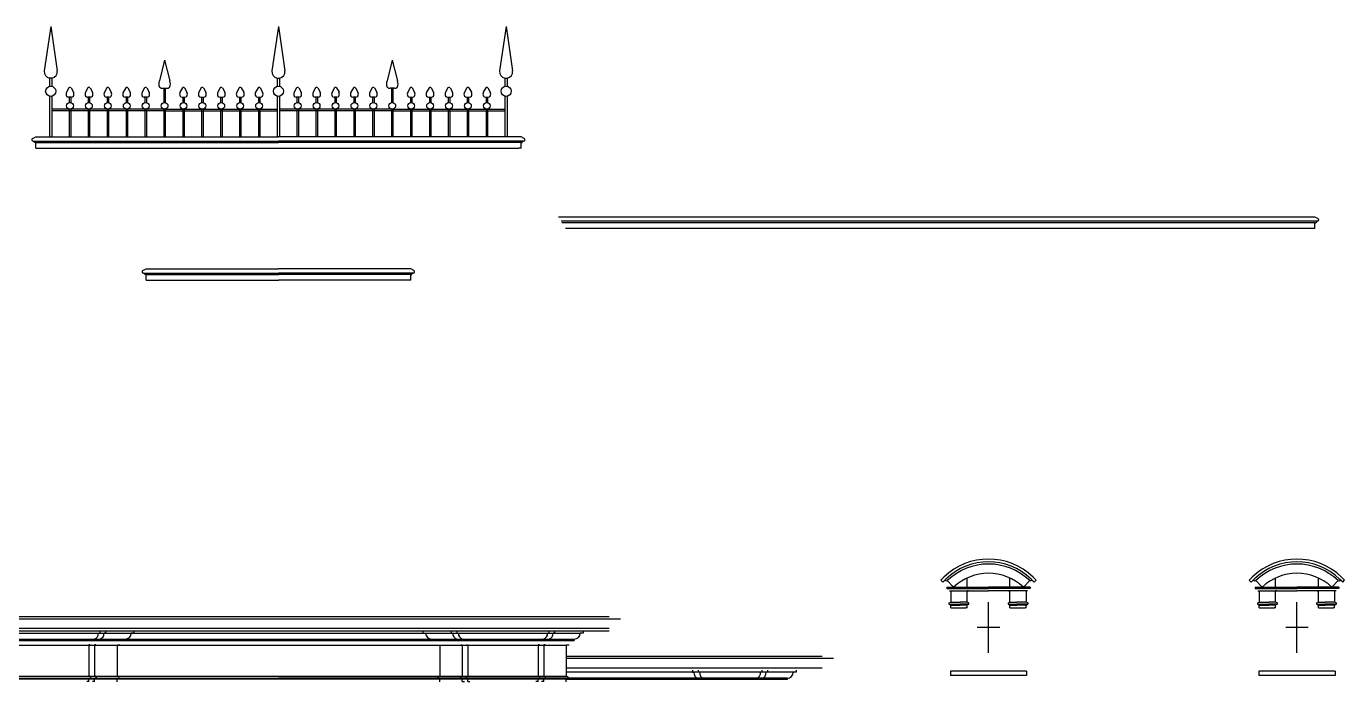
# Model space of a CAD drawing. Header units: metres. Extents: x 10516 to 12055, y -106 to 577.
# Drawn here: x 11196.3 to 11664.2, y 343.9 to 576.5 of the extents above; entities that cross this region are included whole.
import ezdxf

# ---------------------------------------------------------------- set-up
doc = ezdxf.new("R2010")
doc.units = ezdxf.units.M

msp = doc.modelspace()

# ---------------------------------------------------------------- linework, layer by layer
for p, q in [((11204.96, 576.53), (11202.65, 560.75)), ((11204.96, 576.53), (11207.26, 560.75)), ((11285.77, 576.53), (11283.46, 560.75)), ((11285.77, 576.53), (11288.07, 560.75)), ((11366.58, 576.53), (11364.28, 560.75)), ((11366.58, 576.53), (11368.89, 560.75)), ((11245.36, 564.57), (11243.51, 557.14)), ((11245.36, 564.57), (11247.22, 557.14)), ((11326.17, 564.57), (11324.32, 557.14)), ((11326.17, 564.57), (11328.03, 557.14)), ((11204.57, 558.14), (11204.57, 555.23)), ((11205.35, 558.14), (11204.57, 558.14)), ((11205.35, 558.14), (11205.35, 555.23)), ((11285.37, 558.14), (11285.37, 555.23)), ((11285.37, 558.14), (11286.15, 558.14)), ((11286.15, 558.14), (11286.15, 555.23)), ((11366.18, 558.14), (11366.18, 555.23)), ((11366.18, 558.14), (11366.97, 558.14)), ((11366.97, 558.14), (11366.97, 555.23)), ((11211.43, 554.66), (11210.57, 553.17)), ((11212.18, 554.66), (11213.04, 553.17)), ((11218.14, 554.66), (11217.28, 553.17)), ((11218.9, 554.66), (11219.76, 553.17)), ((11224.85, 554.66), (11223.99, 553.17)), ((11225.61, 554.66), (11226.47, 553.17)), ((11231.56, 554.66), (11230.7, 553.17)), ((11232.32, 554.66), (11233.18, 553.17)), ((11238.28, 554.66), (11237.42, 553.17)), ((11239.03, 554.66), (11239.89, 553.17)), ((11244.62, 554.53), (11246.12, 554.53)), ((11245.11, 554.53), (11245.11, 549.49)), ((11245.63, 554.53), (11245.63, 549.49)), ((11251.7, 554.66), (11250.84, 553.17)), ((11252.45, 554.66), (11253.31, 553.17)), ((11258.41, 554.66), (11257.55, 553.17)), ((11259.16, 554.66), (11260.02, 553.17)), ((11265.12, 554.66), (11264.26, 553.17)), ((11265.87, 554.66), (11266.73, 553.17)), ((11271.83, 554.66), (11270.97, 553.17)), ((11272.58, 554.66), (11273.44, 553.17)), ((11278.54, 554.66), (11277.68, 553.17)), ((11279.29, 554.66), (11280.15, 553.17)), ((11292.24, 554.66), (11291.38, 553.17)), ((11293, 554.66), (11293.86, 553.17)), ((11298.96, 554.66), (11298.09, 553.17)), ((11299.71, 554.66), (11300.57, 553.17)), ((11305.67, 554.66), (11304.81, 553.17)), ((11306.42, 554.66), (11307.28, 553.17)), ((11312.38, 554.66), (11311.52, 553.17)), ((11313.13, 554.66), (11313.99, 553.17)), ((11319.09, 554.66), (11318.23, 553.17)), ((11319.84, 554.66), (11320.7, 553.17)), ((11326.92, 554.53), (11325.42, 554.53)), ((11325.91, 554.53), (11325.91, 549.49)), ((11326.43, 554.53), (11326.43, 549.49)), ((11332.51, 554.66), (11331.65, 553.17)), ((11333.26, 554.66), (11334.12, 553.17)), ((11339.22, 554.66), (11338.36, 553.17)), ((11339.97, 554.66), (11340.83, 553.17)), ((11345.93, 554.66), (11345.07, 553.17)), ((11346.68, 554.66), (11347.54, 553.17)), ((11352.64, 554.66), (11351.78, 553.17)), ((11353.39, 554.66), (11354.25, 553.17)), ((11359.35, 554.66), (11358.49, 553.17)), ((11360.1, 554.66), (11360.96, 553.17)), ((11204.57, 551.66), (11204.57, 537.29)), ((11205.35, 551.66), (11205.35, 537.29)), ((11212.3, 551.43), (11211.3, 551.43)), ((11211.54, 551.43), (11211.54, 549.49)), ((11212.07, 551.43), (11212.07, 549.49)), ((11219.02, 551.43), (11218.01, 551.43)), ((11218.25, 551.43), (11218.25, 549.49)), ((11218.78, 551.43), (11218.78, 549.49)), ((11225.73, 551.43), (11224.72, 551.43)), ((11224.96, 551.43), (11224.96, 549.49)), ((11225.49, 551.43), (11225.49, 549.49)), ((11232.44, 551.43), (11231.44, 551.43)), ((11231.68, 551.43), (11231.68, 549.49)), ((11232.2, 551.43), (11232.2, 549.49)), ((11239.15, 551.43), (11238.15, 551.43)), ((11238.39, 551.43), (11238.39, 549.49)), ((11238.91, 551.43), (11238.91, 549.49)), ((11251.58, 551.43), (11252.58, 551.43)), ((11251.82, 551.43), (11251.82, 549.49)), ((11252.34, 551.43), (11252.34, 549.49)), ((11258.29, 551.43), (11259.29, 551.43)), ((11258.53, 551.43), (11258.53, 549.49)), ((11259.05, 551.43), (11259.05, 549.49)), ((11265, 551.43), (11266, 551.43)), ((11265.24, 551.43), (11265.24, 549.49)), ((11265.76, 551.43), (11265.76, 549.49)), ((11271.71, 551.43), (11272.71, 551.43)), ((11271.95, 551.43), (11271.95, 549.49)), ((11272.47, 551.43), (11272.47, 549.49)), ((11278.42, 551.43), (11279.42, 551.43)), ((11278.66, 551.43), (11278.66, 549.49)), ((11279.18, 551.43), (11279.18, 549.49)), ((11285.37, 551.66), (11285.37, 537.29)), ((11286.15, 551.66), (11286.15, 537.29)), ((11293.12, 551.43), (11292.12, 551.43)), ((11292.36, 551.43), (11292.36, 549.49)), ((11292.88, 551.43), (11292.88, 549.49)), ((11299.83, 551.43), (11298.83, 551.43)), ((11299.07, 551.43), (11299.07, 549.49)), ((11299.59, 551.43), (11299.59, 549.49)), ((11306.54, 551.43), (11305.54, 551.43)), ((11305.78, 551.43), (11305.78, 549.49)), ((11306.3, 551.43), (11306.3, 549.49)), ((11313.25, 551.43), (11312.25, 551.43)), ((11312.49, 551.43), (11312.49, 549.49)), ((11313.01, 551.43), (11313.01, 549.49)), ((11319.96, 551.43), (11318.96, 551.43)), ((11319.2, 551.43), (11319.2, 549.49)), ((11319.72, 551.43), (11319.72, 549.49)), ((11332.39, 551.43), (11333.39, 551.43)), ((11332.63, 551.43), (11332.63, 549.49)), ((11333.15, 551.43), (11333.15, 549.49)), ((11339.1, 551.43), (11340.1, 551.43)), ((11339.34, 551.43), (11339.34, 549.49)), ((11339.86, 551.43), (11339.86, 549.49)), ((11345.81, 551.43), (11346.81, 551.43)), ((11346.05, 551.43), (11346.05, 549.49)), ((11346.57, 551.43), (11346.57, 549.49)), ((11352.52, 551.43), (11353.52, 551.43)), ((11352.76, 551.43), (11352.76, 549.49)), ((11353.28, 551.43), (11353.28, 549.49)), ((11359.23, 551.43), (11360.23, 551.43)), ((11359.47, 551.43), (11359.47, 549.49)), ((11359.99, 551.43), (11359.99, 549.49)), ((11366.18, 551.66), (11366.18, 537.29)), ((11366.97, 551.66), (11366.97, 537.29)), ((11245.35, 547.11), (11205.35, 547.11)), ((11225.83, 547.11), (11205.35, 547.11)), ((11245.11, 546.59), (11205.35, 546.59)), ((11211.54, 547.11), (11211.54, 537.29)), ((11212.07, 547.11), (11212.07, 537.29)), ((11218.25, 547.11), (11218.25, 537.29)), ((11218.78, 547.11), (11218.78, 537.29)), ((11224.96, 547.11), (11224.96, 537.29)), ((11225.49, 547.11), (11225.49, 537.29)), ((11231.68, 547.11), (11231.68, 537.29)), ((11232.2, 547.11), (11232.2, 537.29)), ((11238.39, 547.11), (11238.39, 537.29)), ((11238.91, 547.11), (11238.91, 537.29)), ((11245.11, 547.11), (11245.11, 537.29)), ((11245.38, 547.11), (11285.38, 547.11)), ((11245.63, 547.11), (11245.63, 537.29)), ((11245.63, 546.59), (11285.38, 546.59)), ((11251.82, 547.11), (11251.82, 537.29)), ((11252.34, 547.11), (11252.34, 537.29)), ((11258.53, 547.11), (11258.53, 537.29)), ((11259.05, 547.11), (11259.05, 537.29)), ((11265.24, 547.11), (11265.24, 537.29)), ((11265.76, 547.11), (11265.76, 537.29)), ((11271.95, 547.11), (11271.95, 537.29)), ((11272.47, 547.11), (11272.47, 537.29)), ((11278.66, 547.11), (11278.66, 537.29)), ((11279.18, 547.11), (11279.18, 537.29)), ((11326.16, 547.11), (11286.15, 547.11)), ((11325.91, 546.59), (11286.15, 546.59)), ((11292.36, 547.11), (11292.36, 537.29)), ((11292.88, 547.11), (11292.88, 537.29)), ((11299.07, 547.11), (11299.07, 537.29)), ((11299.59, 547.11), (11299.59, 537.29)), ((11305.78, 547.11), (11305.78, 537.29)), ((11306.3, 547.11), (11306.3, 537.29)), ((11312.49, 547.11), (11312.49, 537.29)), ((11313.01, 547.11), (11313.01, 537.29)), ((11319.2, 547.11), (11319.2, 537.29)), ((11319.72, 547.11), (11319.72, 537.29)), ((11325.91, 547.11), (11325.91, 537.29)), ((11326.19, 547.11), (11366.18, 547.11)), ((11326.43, 547.11), (11326.43, 537.29)), ((11326.43, 546.59), (11366.18, 546.59)), ((11332.63, 547.11), (11332.63, 537.29)), ((11333.15, 547.11), (11333.15, 537.29)), ((11339.34, 547.11), (11339.34, 537.29)), ((11339.86, 547.11), (11339.86, 537.29)), ((11345.71, 547.11), (11366.18, 547.11)), ((11346.05, 547.11), (11346.05, 537.29)), ((11346.57, 547.11), (11346.57, 537.29)), ((11352.76, 547.11), (11352.76, 537.29)), ((11353.28, 547.11), (11353.28, 537.29)), ((11359.47, 547.11), (11359.47, 537.29)), ((11359.99, 547.11), (11359.99, 537.29)), ((11198.54, 536.74), (11199.64, 537.29)), ((11198.76, 535.79), (11285.77, 535.79)), ((11199.64, 535.29), (11199.26, 535.29)), ((11199.64, 537.29), (11285.77, 537.29)), ((11199.64, 533.29), (11199.64, 535.29)), ((11199.64, 535.29), (11285.77, 535.29)), ((11371.9, 537.29), (11285.77, 537.29)), ((11372.78, 535.79), (11285.77, 535.79)), ((11371.9, 535.29), (11285.77, 535.29)), ((11373, 536.74), (11371.9, 537.29)), ((11371.9, 535.29), (11372.28, 535.29)), ((11371.9, 533.29), (11371.9, 535.29)), ((11199.64, 533.29), (11200.39, 533.29)), ((11200.39, 533.29), (11371.15, 533.29)), ((11371.9, 533.29), (11371.15, 533.29)), ((11653.65, 508.81), (11385.22, 508.81)), ((11654.52, 507.31), (11386.12, 507.31)), ((11653.65, 506.81), (11386.42, 506.81)), ((11654.74, 508.26), (11653.65, 508.81)), ((11653.65, 506.81), (11654.02, 506.81)), ((11653.65, 504.81), (11653.65, 506.81)), ((11652.9, 504.81), (11387.62, 504.81)), ((11653.65, 504.81), (11652.9, 504.81)), ((11237.68, 489.89), (11238.78, 490.44)), ((11237.9, 488.94), (11285.77, 488.94)), ((11238.78, 488.44), (11238.4, 488.44)), ((11238.78, 490.44), (11285.77, 490.44)), ((11238.78, 486.44), (11238.78, 488.44)), ((11238.78, 488.44), (11285.77, 488.44)), ((11332.76, 490.44), (11285.77, 490.44)), ((11333.64, 488.94), (11285.77, 488.94)), ((11332.76, 488.44), (11285.77, 488.44)), ((11333.85, 489.89), (11332.76, 490.44)), ((11332.76, 488.44), (11333.14, 488.44)), ((11332.76, 486.44), (11332.76, 488.44)), ((11238.78, 486.44), (11239.53, 486.44)), ((11239.53, 486.44), (11285.77, 486.44)), ((11332.01, 486.44), (11285.77, 486.44)), ((11332.76, 486.44), (11332.01, 486.44)), ((11520.88, 379.93), (11521.95, 380.97)), ((11521.57, 379.21), (11520.88, 379.93)), ((11521.57, 379.21), (11521.93, 379.55)), ((11521.93, 379.55), (11522.65, 380.25)), ((11522.99, 379.53), (11523.17, 379.71)), ((11525.43, 377.37), (11523.17, 379.71)), ((11530.18, 377.37), (11530.18, 380.65)), ((11545.43, 377.37), (11545.43, 380.65)), ((11550.18, 377.37), (11552.43, 379.71)), ((11552.61, 379.53), (11552.43, 379.71)), ((11553.67, 379.55), (11552.95, 380.25)), ((11554.73, 379.93), (11553.65, 380.97)), ((11554.03, 379.21), (11553.67, 379.55)), ((11554.03, 379.21), (11554.73, 379.93)), ((11630.35, 379.93), (11631.43, 380.97)), ((11631.05, 379.21), (11630.35, 379.93)), ((11631.05, 379.21), (11631.41, 379.55)), ((11631.41, 379.55), (11632.12, 380.25)), ((11632.46, 379.53), (11632.64, 379.71)), ((11634.9, 377.37), (11632.64, 379.71)), ((11639.65, 377.37), (11639.65, 380.65)), ((11654.9, 377.37), (11654.9, 380.65)), ((11659.65, 377.37), (11661.91, 379.71)), ((11662.09, 379.53), (11661.91, 379.71)), ((11663.15, 379.55), (11662.43, 380.25)), ((11664.2, 379.93), (11663.12, 380.97)), ((11663.51, 379.21), (11663.15, 379.55)), ((11663.51, 379.21), (11664.2, 379.93)), ((11522.99, 377.37), (11522.99, 376.87)), ((11522.99, 377.37), (11525.43, 377.37)), ((11522.99, 376.87), (11537.8, 376.87)), ((11523.93, 376.06), (11524.43, 376.06)), ((11524.43, 376.06), (11537.8, 376.06)), ((11524.43, 376.06), (11524.43, 372.06)), ((11525.43, 377.37), (11537.8, 377.37)), ((11530.18, 372.06), (11530.18, 376.06)), ((11530.68, 376.06), (11530.18, 376.06)), ((11531.61, 377.37), (11531.61, 376.87)), ((11550.18, 377.37), (11537.8, 377.37)), ((11552.61, 376.87), (11537.8, 376.87)), ((11551.18, 376.06), (11537.8, 376.06)), ((11543.99, 377.37), (11543.99, 376.87)), ((11544.93, 376.06), (11545.43, 376.06)), ((11545.43, 372.06), (11545.43, 376.06)), ((11552.61, 377.37), (11550.18, 377.37)), ((11551.18, 376.06), (11551.18, 372.06)), ((11551.68, 376.06), (11551.18, 376.06)), ((11552.61, 377.37), (11552.61, 376.87)), ((11632.46, 377.37), (11632.46, 376.87)), ((11632.46, 377.37), (11634.9, 377.37)), ((11632.46, 376.87), (11647.28, 376.87)), ((11633.4, 376.06), (11633.9, 376.06)), ((11633.9, 376.06), (11647.28, 376.06)), ((11633.9, 376.06), (11633.9, 372.06)), ((11634.9, 377.37), (11647.28, 377.37)), ((11639.65, 372.06), (11639.65, 376.06)), ((11640.15, 376.06), (11639.65, 376.06)), ((11641.09, 377.37), (11641.09, 376.87)), ((11659.65, 377.37), (11647.28, 377.37)), ((11662.09, 376.87), (11647.28, 376.87)), ((11660.65, 376.06), (11647.28, 376.06)), ((11653.46, 377.37), (11653.46, 376.87)), ((11654.4, 376.06), (11654.9, 376.06)), ((11654.9, 372.06), (11654.9, 376.06)), ((11662.09, 377.37), (11659.65, 377.37)), ((11660.65, 376.06), (11660.65, 372.06)), ((11661.15, 376.06), (11660.65, 376.06)), ((11662.09, 377.37), (11662.09, 376.87)), ((11523.88, 371.78), (11524.43, 372.06)), ((11523.99, 371.31), (11527.8, 371.31)), ((11524.43, 371.06), (11524.24, 371.06)), ((11524.43, 372.06), (11527.8, 372.06)), ((11524.43, 370.06), (11524.43, 371.06)), ((11524.43, 371.06), (11527.8, 371.06)), ((11524.43, 370.06), (11524.8, 370.06)), ((11524.8, 370.06), (11529.8, 370.06)), ((11530.18, 372.06), (11527.8, 372.06)), ((11530.61, 371.31), (11527.8, 371.31)), ((11530.18, 371.06), (11527.8, 371.06)), ((11530.18, 370.06), (11529.8, 370.06)), ((11530.72, 371.78), (11530.18, 372.06)), ((11530.18, 371.06), (11530.36, 371.06)), ((11530.18, 370.06), (11530.18, 371.06)), ((11537.8, 354.06), (11537.8, 372.06)), ((11544.88, 371.78), (11545.43, 372.06)), ((11544.99, 371.31), (11547.8, 371.31)), ((11545.43, 371.06), (11545.24, 371.06)), ((11545.43, 372.06), (11547.8, 372.06)), ((11545.43, 370.06), (11545.43, 371.06)), ((11545.43, 371.06), (11547.8, 371.06)), ((11545.43, 370.06), (11545.8, 370.06)), ((11545.8, 370.06), (11550.8, 370.06)), ((11551.18, 372.06), (11547.8, 372.06)), ((11551.61, 371.31), (11547.8, 371.31)), ((11551.18, 371.06), (11547.8, 371.06)), ((11551.18, 370.06), (11550.8, 370.06)), ((11551.72, 371.78), (11551.18, 372.06)), ((11551.18, 371.06), (11551.36, 371.06)), ((11551.18, 370.06), (11551.18, 371.06)), ((11633.35, 371.78), (11633.9, 372.06)), ((11633.46, 371.31), (11637.28, 371.31)), ((11633.9, 371.06), (11633.71, 371.06)), ((11633.9, 372.06), (11637.28, 372.06)), ((11633.9, 370.06), (11633.9, 371.06)), ((11633.9, 371.06), (11637.28, 371.06)), ((11633.9, 370.06), (11634.28, 370.06)), ((11634.28, 370.06), (11639.28, 370.06)), ((11639.65, 372.06), (11637.28, 372.06)), ((11640.09, 371.31), (11637.28, 371.31)), ((11639.65, 371.06), (11637.28, 371.06)), ((11639.65, 370.06), (11639.28, 370.06)), ((11640.2, 371.78), (11639.65, 372.06)), ((11639.65, 371.06), (11639.84, 371.06)), ((11639.65, 370.06), (11639.65, 371.06)), ((11647.28, 354.06), (11647.28, 372.06)), ((11654.35, 371.78), (11654.9, 372.06)), ((11654.46, 371.31), (11657.28, 371.31)), ((11654.9, 371.06), (11654.71, 371.06)), ((11654.9, 372.06), (11657.28, 372.06)), ((11654.9, 370.06), (11654.9, 371.06)), ((11654.9, 371.06), (11657.28, 371.06)), ((11654.9, 370.06), (11655.28, 370.06)), ((11655.28, 370.06), (11660.28, 370.06)), ((11660.65, 372.06), (11657.28, 372.06)), ((11661.09, 371.31), (11657.28, 371.31)), ((11660.65, 371.06), (11657.28, 371.06)), ((11660.65, 370.06), (11660.28, 370.06)), ((11661.2, 371.78), (11660.65, 372.06)), ((11660.65, 371.06), (11660.84, 371.06)), ((11660.65, 370.06), (11660.65, 371.06)), ((11407.17, 366.08), (11164.36, 366.08)), ((11403.17, 366.83), (11168.37, 366.83)), ((11403.17, 362.7), (11168.37, 362.7)), ((11403.17, 361.83), (11168.37, 361.83)), ((11178.62, 361.08), (11392.92, 361.08)), ((11222.39, 361.87), (11222.39, 361.12)), ((11224.39, 361.12), (11223.89, 361.12)), ((11224.39, 361.87), (11224.39, 361.12)), ((11234.51, 361.08), (11233.51, 361.08)), ((11234.51, 361.83), (11234.51, 361.08)), ((11337.02, 361.83), (11337.02, 361.08)), ((11337.02, 361.08), (11338.02, 361.08)), ((11347.14, 361.87), (11347.14, 361.12)), ((11347.14, 361.12), (11347.64, 361.12)), ((11349.14, 361.87), (11349.14, 361.12)), ((11381.8, 361.87), (11381.8, 361.12)), ((11383.8, 361.12), (11383.3, 361.12)), ((11383.8, 361.87), (11383.8, 361.12)), ((11393.92, 361.08), (11392.92, 361.08)), ((11393.92, 361.83), (11393.92, 361.08)), ((11541.8, 363.06), (11533.8, 363.06)), ((11651.28, 363.06), (11643.28, 363.06)), ((11180.74, 358.96), (11390.79, 358.96)), ((11180.74, 358.46), (11390.79, 358.46)), ((11183.62, 356.83), (11387.92, 356.83)), ((11218.51, 356.87), (11218.51, 345.87)), ((11219.01, 356.87), (11218.51, 356.87)), ((11220.39, 358.99), (11220.39, 358.49)), ((11220.51, 356.87), (11220.51, 345.87)), ((11221.01, 356.87), (11220.51, 356.87)), ((11222.39, 358.99), (11222.39, 358.49)), ((11228.51, 356.83), (11228.51, 345.83)), ((11229.51, 356.83), (11228.51, 356.83)), ((11231.39, 358.96), (11231.39, 358.46)), ((11340.15, 358.96), (11340.15, 358.46)), ((11342.02, 356.83), (11343.02, 356.83)), ((11343.02, 356.83), (11343.02, 345.83)), ((11349.15, 358.99), (11349.15, 358.49)), ((11350.52, 356.87), (11351.02, 356.87)), ((11351.02, 356.87), (11351.02, 345.87)), ((11351.15, 358.99), (11351.15, 358.49)), ((11352.52, 356.87), (11353.02, 356.87)), ((11353.02, 356.87), (11353.02, 345.87)), ((11377.92, 356.87), (11377.92, 345.87)), ((11378.42, 356.87), (11377.92, 356.87)), ((11379.79, 358.99), (11379.79, 358.49)), ((11379.92, 356.87), (11379.92, 345.87)), ((11380.42, 356.87), (11379.92, 356.87)), ((11381.79, 358.99), (11381.79, 358.49)), ((11387.92, 356.83), (11387.92, 345.83)), ((11388.92, 356.83), (11387.92, 356.83)), ((11390.79, 358.96), (11390.79, 358.46)), ((11387.92, 352.93), (11478.77, 352.93)), ((11387.92, 352.18), (11482.77, 352.18)), ((11387.92, 348.8), (11478.77, 348.8)), ((11468.52, 347.18), (11387.92, 347.18)), ((11432.74, 347.93), (11432.74, 347.18)), ((11432.74, 347.18), (11433.24, 347.18)), ((11434.74, 347.93), (11434.74, 347.18)), ((11457.4, 347.93), (11457.4, 347.18)), ((11459.4, 347.18), (11458.9, 347.18)), ((11459.4, 347.93), (11459.4, 347.18)), ((11469.52, 347.18), (11468.52, 347.18)), ((11469.52, 347.93), (11469.52, 347.18)), ((11551.34, 347.56), (11524.26, 347.56)), ((11524.26, 347.56), (11524.26, 346.06)), ((11551.34, 347.56), (11551.34, 346.06)), ((11660.82, 347.56), (11633.74, 347.56)), ((11633.74, 347.56), (11633.74, 346.06)), ((11660.82, 347.56), (11660.82, 346.06)), ((11105.14, 345.06), (11285.77, 345.08)), ((11183.62, 345.83), (11387.92, 345.83)), ((11183.62, 344.83), (11387.92, 344.83)), ((11218.51, 343.87), (11217.76, 343.87)), ((11219.06, 345.59), (11218.51, 345.87)), ((11218.51, 344.87), (11218.7, 344.87)), ((11218.51, 343.87), (11218.51, 344.87)), ((11220.51, 343.87), (11219.76, 343.87)), ((11221.06, 345.59), (11220.51, 345.87)), ((11220.51, 344.87), (11220.7, 344.87)), ((11220.51, 343.87), (11220.51, 344.87)), ((11229.06, 345.56), (11228.51, 345.83)), ((11228.51, 344.83), (11228.7, 344.83)), ((11228.51, 343.83), (11228.51, 344.83)), ((11466.39, 345.06), (11285.77, 345.08)), ((11342.47, 345.56), (11343.02, 345.83)), ((11343.02, 344.83), (11342.83, 344.83)), ((11343.02, 343.83), (11343.02, 344.83)), ((11350.47, 345.59), (11351.02, 345.87)), ((11351.02, 344.87), (11350.83, 344.87)), ((11351.02, 343.87), (11351.02, 344.87)), ((11351.02, 343.87), (11351.77, 343.87)), ((11352.47, 345.59), (11353.02, 345.87)), ((11353.02, 344.87), (11352.83, 344.87)), ((11353.02, 343.87), (11353.02, 344.87)), ((11353.02, 343.87), (11353.77, 343.87)), ((11377.92, 343.87), (11377.17, 343.87)), ((11378.47, 345.59), (11377.92, 345.87)), ((11377.92, 344.87), (11378.11, 344.87)), ((11377.92, 343.87), (11377.92, 344.87)), ((11379.92, 343.87), (11379.17, 343.87)), ((11380.47, 345.59), (11379.92, 345.87)), ((11379.92, 344.87), (11380.11, 344.87)), ((11379.92, 343.87), (11379.92, 344.87)), ((11388.47, 345.56), (11387.92, 345.83)), ((11387.92, 344.83), (11388.11, 344.83)), ((11387.92, 343.83), (11387.92, 344.83)), ((11466.39, 344.56), (11387.92, 344.56)), ((11434.74, 345.06), (11434.74, 344.56)), ((11436.74, 345.06), (11436.74, 344.56)), ((11455.39, 345.06), (11455.39, 344.56)), ((11457.39, 345.06), (11457.39, 344.56)), ((11466.39, 345.06), (11466.39, 344.56)), ((11551.34, 346.06), (11524.26, 346.06)), ((11660.82, 346.06), (11633.74, 346.06))]:
    msp.add_line(p, q)
for centre, radius in [((11204.96, 553.47, -0.21), 1.8), ((11285.77, 553.47, -0.21), 1.8), ((11366.58, 553.47, -0.21), 1.8), ((11211.81, 548.31, -0.21), 1.2), ((11218.52, 548.31, -0.21), 1.2), ((11225.23, 548.31, -0.21), 1.2), ((11231.94, 548.31, -0.21), 1.2), ((11238.65, 548.31, -0.21), 1.2), ((11245.36, 548.31, -0.21), 1.2), ((11252.07, 548.31, -0.21), 1.2), ((11258.78, 548.31, -0.21), 1.2), ((11265.49, 548.31, -0.21), 1.2), ((11272.21, 548.31, -0.21), 1.2), ((11278.92, 548.31, -0.21), 1.2), ((11292.62, 548.31, -0.21), 1.2), ((11299.33, 548.31, -0.21), 1.2), ((11306.04, 548.31, -0.21), 1.2), ((11312.75, 548.31, -0.21), 1.2), ((11319.46, 548.31, -0.21), 1.2), ((11326.17, 548.31, -0.21), 1.2), ((11332.89, 548.31, -0.21), 1.2), ((11339.6, 548.31, -0.21), 1.2), ((11346.31, 548.31, -0.21), 1.2), ((11353.02, 548.31, -0.21), 1.2), ((11359.73, 548.31, -0.21), 1.2)]:
    msp.add_circle(centre, radius)
for centre, radius, start, end in [((11204.95, 560.43, -0.21), 2.32, 172.0805, 260.622), ((11204.96, 560.43, -0.21), 2.32, 279.7118, 7.9195), ((11245.87, 556.08, -0.21), 2.59, 155.8847, 205.5552), ((11244.87, 556.05, -0.21), 2.59, 335.149, 24.8233), ((11285.76, 560.43, -0.21), 2.32, 172.0805, 260.2882), ((11285.77, 560.43, -0.21), 2.32, 279.378, 7.9195), ((11326.67, 556.05, -0.21), 2.59, 155.1767, 204.851), ((11325.67, 556.08, -0.21), 2.59, 334.4448, 24.1153), ((11366.57, 560.43, -0.21), 2.32, 172.0805, 260.2882), ((11366.59, 560.43, -0.21), 2.32, 279.378, 7.9195), ((11212.14, 552.44, -0.21), 1.72, 155.1767, 204.851), ((11211.81, 554.44, -0.21), 0.435, 30, 150), ((11211.47, 552.46, -0.21), 1.72, 334.4448, 24.1153), ((11218.85, 552.44, -0.21), 1.72, 155.1767, 204.851), ((11218.52, 554.44, -0.21), 0.435, 30, 150), ((11218.18, 552.46, -0.21), 1.72, 334.4448, 24.1153), ((11225.56, 552.44, -0.21), 1.72, 155.1767, 204.851), ((11225.23, 554.44, -0.21), 0.435, 30, 150), ((11224.89, 552.46, -0.21), 1.72, 334.4448, 24.1153), ((11232.27, 552.44, -0.21), 1.72, 155.1767, 204.851), ((11231.94, 554.44, -0.21), 0.435, 30, 150), ((11231.6, 552.46, -0.21), 1.72, 334.4448, 24.1153), ((11238.98, 552.44, -0.21), 1.72, 155.1767, 204.851), ((11238.65, 554.44, -0.21), 0.435, 30, 150), ((11238.31, 552.46, -0.21), 1.72, 334.4448, 24.1153), ((11244.58, 556.01, -0.21), 1.48, 224.9622, 271.3076), ((11246.15, 556.04, -0.21), 1.51, 268.688, 314.5559), ((11252.41, 552.46, -0.21), 1.72, 155.8847, 205.5552), ((11252.07, 554.44, -0.21), 0.435, 30, 150), ((11251.74, 552.44, -0.21), 1.72, 335.149, 24.8233), ((11259.12, 552.46, -0.21), 1.72, 155.8847, 205.5552), ((11258.78, 554.44, -0.21), 0.435, 30, 150), ((11258.46, 552.44, -0.21), 1.72, 335.149, 24.8233), ((11265.83, 552.46, -0.21), 1.72, 155.8847, 205.5552), ((11265.49, 554.44, -0.21), 0.435, 30, 150), ((11265.17, 552.44, -0.21), 1.72, 335.149, 24.8233), ((11272.54, 552.46, -0.21), 1.72, 155.8847, 205.5552), ((11272.21, 554.44, -0.21), 0.435, 30, 150), ((11271.88, 552.44, -0.21), 1.72, 335.149, 24.8233), ((11279.25, 552.46, -0.21), 1.72, 155.8847, 205.5552), ((11278.92, 554.44, -0.21), 0.435, 30, 150), ((11278.59, 552.44, -0.21), 1.72, 335.149, 24.8233), ((11292.95, 552.44, -0.21), 1.72, 155.1767, 204.851), ((11292.62, 554.44, -0.21), 0.435, 30, 150), ((11292.28, 552.46, -0.21), 1.72, 334.4448, 24.1153), ((11299.66, 552.44, -0.21), 1.72, 155.1767, 204.851), ((11299.33, 554.44, -0.21), 0.435, 30, 150), ((11298.99, 552.46, -0.21), 1.72, 334.4448, 24.1153), ((11306.37, 552.44, -0.21), 1.72, 155.1767, 204.851), ((11306.04, 554.44, -0.21), 0.435, 30, 150), ((11305.7, 552.46, -0.21), 1.72, 334.4448, 24.1153), ((11313.08, 552.44, -0.21), 1.72, 155.1767, 204.851), ((11312.75, 554.44, -0.21), 0.435, 30, 150), ((11312.42, 552.46, -0.21), 1.72, 334.4448, 24.1153), ((11319.79, 552.44, -0.21), 1.72, 155.1767, 204.851), ((11319.46, 554.44, -0.21), 0.435, 30, 150), ((11319.13, 552.46, -0.21), 1.72, 334.4448, 24.1153), ((11325.38, 556.04, -0.21), 1.51, 225.4441, 271.312), ((11326.95, 556.01, -0.21), 1.48, 268.6924, 315.0378), ((11333.22, 552.46, -0.21), 1.72, 155.8847, 205.5552), ((11332.89, 554.44, -0.21), 0.435, 30, 150), ((11332.56, 552.44, -0.21), 1.72, 335.149, 24.8233), ((11339.93, 552.46, -0.21), 1.72, 155.8847, 205.5552), ((11339.6, 554.44, -0.21), 0.435, 30, 150), ((11339.27, 552.44, -0.21), 1.72, 335.149, 24.8233), ((11346.64, 552.46, -0.21), 1.72, 155.8847, 205.5552), ((11346.31, 554.44, -0.21), 0.435, 30, 150), ((11345.98, 552.44, -0.21), 1.72, 335.149, 24.8233), ((11353.35, 552.46, -0.21), 1.72, 155.8847, 205.5552), ((11353.02, 554.44, -0.21), 0.435, 30, 150), ((11352.69, 552.44, -0.21), 1.72, 335.149, 24.8233), ((11360.07, 552.46, -0.21), 1.72, 155.8847, 205.5552), ((11359.73, 554.44, -0.21), 0.435, 30, 150), ((11359.4, 552.44, -0.21), 1.72, 335.149, 24.8233), ((11211.28, 552.44, -0.21), 1.01, 225.4441, 271.312), ((11212.33, 552.42, -0.21), 0.988, 268.6924, 315.0378), ((11217.99, 552.44, -0.21), 1.01, 225.4441, 271.312), ((11219.04, 552.42, -0.21), 0.988, 268.6924, 315.0378), ((11224.7, 552.44, -0.21), 1.01, 225.4441, 271.312), ((11225.75, 552.42, -0.21), 0.988, 268.6924, 315.0378), ((11231.41, 552.44, -0.21), 1.01, 225.4441, 271.312), ((11232.46, 552.42, -0.21), 0.988, 268.6924, 315.0378), ((11238.12, 552.44, -0.21), 1.01, 225.4441, 271.312), ((11239.17, 552.42, -0.21), 0.988, 268.6924, 315.0378), ((11251.55, 552.42, -0.21), 0.988, 224.9622, 271.3076), ((11252.6, 552.44, -0.21), 1.01, 268.688, 314.5559), ((11258.26, 552.42, -0.21), 0.988, 224.9622, 271.3076), ((11259.31, 552.44, -0.21), 1.01, 268.688, 314.5559), ((11264.98, 552.42, -0.21), 0.988, 224.9622, 271.3076), ((11266.02, 552.44, -0.21), 1.01, 268.688, 314.5559), ((11271.69, 552.42, -0.21), 0.988, 224.9622, 271.3076), ((11272.73, 552.44, -0.21), 1.01, 268.688, 314.5559), ((11278.4, 552.42, -0.21), 0.988, 224.9622, 271.3076), ((11279.44, 552.44, -0.21), 1.01, 268.688, 314.5559), ((11292.09, 552.44, -0.21), 1.01, 225.4441, 271.312), ((11293.14, 552.42, -0.21), 0.988, 268.6924, 315.0378), ((11298.8, 552.44, -0.21), 1.01, 225.4441, 271.312), ((11299.85, 552.42, -0.21), 0.988, 268.6924, 315.0378), ((11305.51, 552.44, -0.21), 1.01, 225.4441, 271.312), ((11306.56, 552.42, -0.21), 0.988, 268.6924, 315.0378), ((11312.22, 552.44, -0.21), 1.01, 225.4441, 271.312), ((11313.27, 552.42, -0.21), 0.988, 268.6924, 315.0378), ((11318.94, 552.44, -0.21), 1.01, 225.4441, 271.312), ((11319.98, 552.42, -0.21), 0.988, 268.6924, 315.0378), ((11332.37, 552.42, -0.21), 0.988, 224.9622, 271.3076), ((11333.41, 552.44, -0.21), 1.01, 268.688, 314.5559), ((11339.08, 552.42, -0.21), 0.988, 224.9622, 271.3076), ((11340.12, 552.44, -0.21), 1.01, 268.688, 314.5559), ((11345.79, 552.42, -0.21), 0.988, 224.9622, 271.3076), ((11346.83, 552.44, -0.21), 1.01, 268.688, 314.5559), ((11352.5, 552.42, -0.21), 0.988, 224.9622, 271.3076), ((11353.55, 552.44, -0.21), 1.01, 268.688, 314.5559), ((11359.21, 552.42, -0.21), 0.988, 224.9622, 271.3076), ((11360.26, 552.44, -0.21), 1.01, 268.688, 314.5559), ((11198.76, 536.29, 0.14), 0.5, 116.0131, 270), ((11198.76, 535.29, 0.14), 0.5, 0, 90), ((11372.78, 535.29, 0.14), 0.5, 90, 180), ((11372.78, 536.29, 0.14), 0.5, 270, 63.9869), ((11654.52, 506.81, -0.34), 0.5, 90, 180), ((11654.52, 507.81, -0.34), 0.5, 270, 63.9869), ((11237.9, 489.44, -1.77), 0.5, 116.0131, 270), ((11237.9, 488.44, -1.77), 0.5, 0, 90), ((11333.64, 488.44, -1.77), 0.5, 90, 180), ((11333.64, 489.44, -1.77), 0.5, 270, 63.9869), ((11537.8, 364.56, -0.73), 22.81, 45.9986, 134.0014), ((11537.8, 364.56, -0.73), 21.81, 45.9986, 134.0014), ((11537.8, 364.56, -0.73), 21.06, 45.9986, 134.0014), ((11647.28, 364.56, -0.73), 22.81, 45.9986, 134.0014), ((11647.28, 364.56, -0.73), 21.81, 45.9986, 134.0014), ((11647.28, 364.56, -0.73), 21.06, 45.9986, 134.0014), ((11522.45, 379.01, -0.73), 0.75, 44.0014, 134.2772), ((11537.8, 364.56, -0.73), 17.81, 45.9986, 134.0014), ((11553.15, 379.01, -0.73), 0.75, 45.7228, 135.9986), ((11631.92, 379.01, -0.73), 0.75, 44.0014, 134.2772), ((11647.28, 364.56, -0.73), 17.81, 45.9986, 134.0014), ((11662.63, 379.01, -0.73), 0.75, 45.7228, 135.9986), ((11523.99, 371.56, -0.73), 0.25, 116.0131, 270), ((11523.99, 371.06, -0.73), 0.25, 0, 90), ((11530.61, 371.06, -0.73), 0.25, 90, 180), ((11530.61, 371.56, -0.73), 0.25, 270, 63.9869), ((11544.99, 371.56, -0.73), 0.25, 116.0131, 270), ((11544.99, 371.06, -0.73), 0.25, 0, 90), ((11551.61, 371.06, -0.73), 0.25, 90, 180), ((11551.61, 371.56, -0.73), 0.25, 270, 63.9869), ((11633.46, 371.56, -0.73), 0.25, 116.0131, 270), ((11633.46, 371.06, -0.73), 0.25, 0, 90), ((11640.09, 371.06, -0.73), 0.25, 90, 180), ((11640.09, 371.56, -0.73), 0.25, 270, 63.9869), ((11654.46, 371.56, -0.73), 0.25, 116.0131, 270), ((11654.46, 371.06, -0.73), 0.25, 0, 90), ((11661.09, 371.06, -0.73), 0.25, 90, 180), ((11661.09, 371.56, -0.73), 0.25, 270, 63.9869), ((11219.83, 360.98, -2.11), 2.07, 285.7158, 3.7554), ((11221.83, 360.98, -2.11), 2.07, 285.7158, 3.7554), ((11231.39, 361.08, -2.99), 2.12, 270, 0), ((11340.15, 361.08, -2.99), 2.12, 180, 270), ((11349.71, 360.98, -2.11), 2.07, 176.2446, 254.2842), ((11351.71, 360.98, -2.11), 2.07, 176.2446, 254.2842), ((11379.23, 360.98, -2.11), 2.07, 285.7158, 3.7554), ((11381.23, 360.98, -2.11), 2.07, 285.7158, 3.7554), ((11390.79, 361.08, -2.99), 2.12, 270, 0), ((11435.3, 347.05, -1.43), 2.07, 176.2446, 254.2842), ((11437.3, 347.05, -1.43), 2.07, 176.2446, 254.2842), ((11454.83, 347.05, -0.54), 2.07, 285.7158, 3.7554), ((11456.83, 347.05, -0.54), 2.07, 285.7158, 3.7554), ((11466.39, 347.18, -1.43), 2.12, 270, 0), ((11218.95, 344.87, -2.11), 0.25, 90, 180), ((11218.95, 345.37, -2.11), 0.25, 270, 63.9869), ((11220.95, 344.87, -2.11), 0.25, 90, 180), ((11220.95, 345.37, -2.11), 0.25, 270, 63.9869), ((11228.95, 344.83, -2.99), 0.25, 90, 180), ((11228.95, 345.33, -2.99), 0.25, 270, 63.9869), ((11342.58, 345.33, -2.99), 0.25, 116.0131, 270), ((11342.58, 344.83, -2.99), 0.25, 0, 90), ((11350.58, 345.37, -2.11), 0.25, 116.0131, 270), ((11350.58, 344.87, -2.11), 0.25, 0, 90), ((11352.58, 345.37, -2.11), 0.25, 116.0131, 270), ((11352.58, 344.87, -2.11), 0.25, 0, 90), ((11378.36, 344.87, -2.11), 0.25, 90, 180), ((11378.36, 345.37, -2.11), 0.25, 270, 63.9869), ((11380.36, 344.87, -2.11), 0.25, 90, 180), ((11380.36, 345.37, -2.11), 0.25, 270, 63.9869), ((11388.36, 344.83, -2.99), 0.25, 90, 180), ((11388.36, 345.33, -2.99), 0.25, 270, 63.9869)]:
    msp.add_arc(centre, radius, start, end)

doc.saveas('drawing.dxf')
